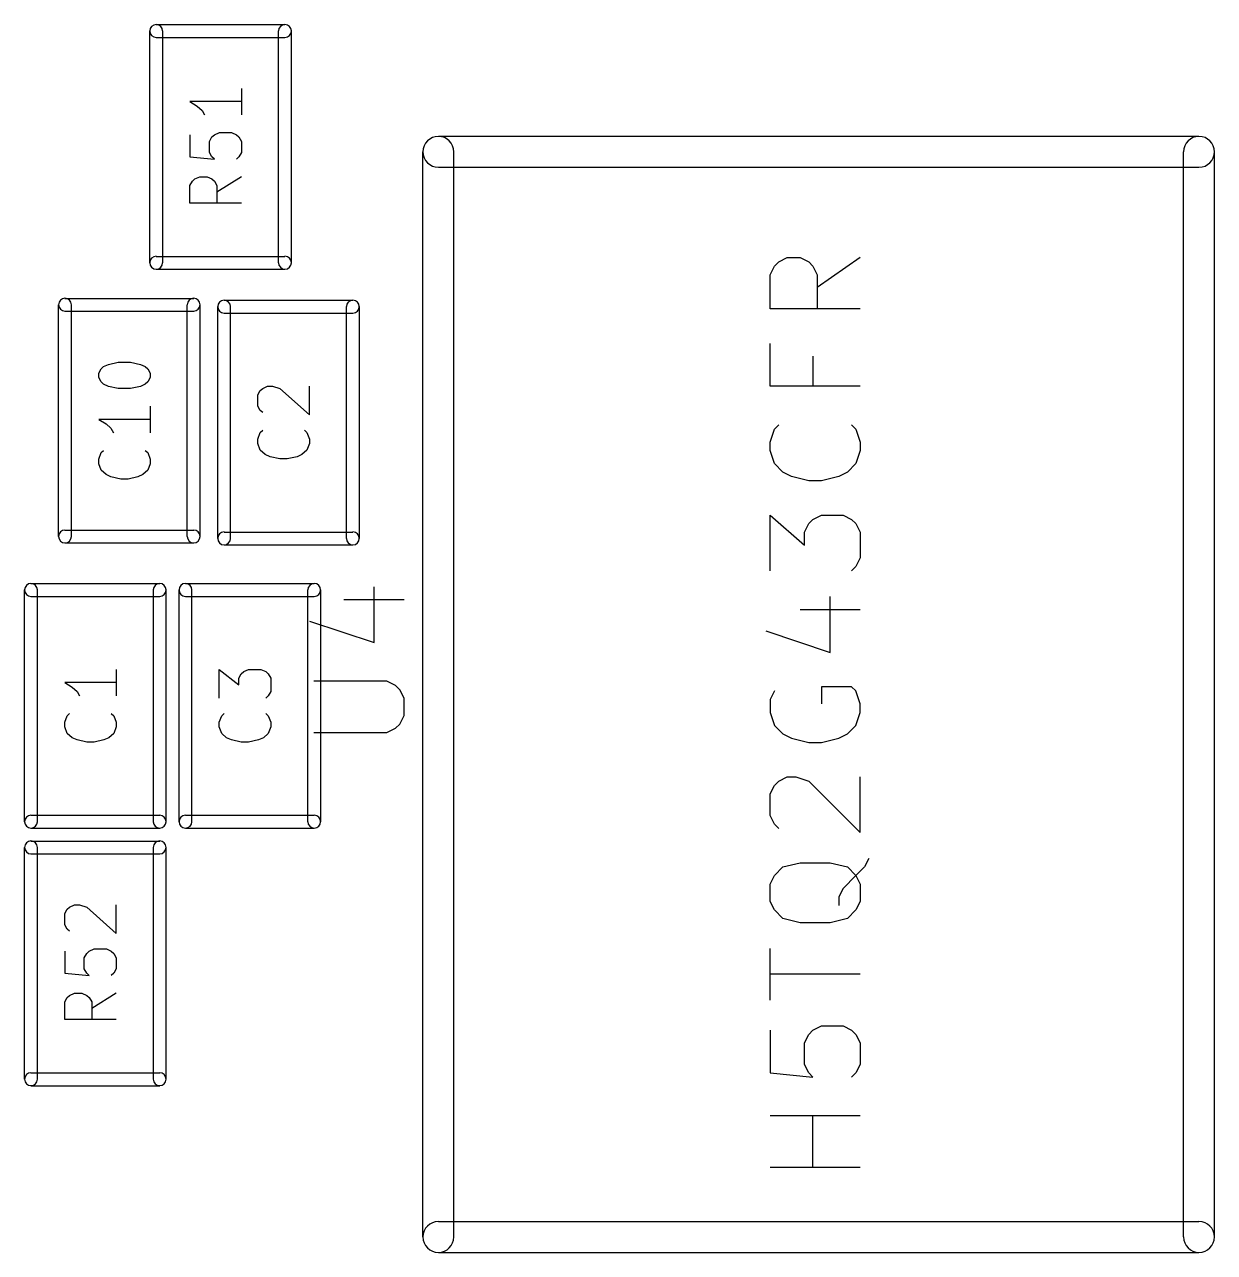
# Model space of a CAD drawing. Extents: x 51.7 to 137.6, y -122.1 to -55.4.
# Drawn here: x 112.97 to 124.7, y -122.11 to -109.99 of the extents above; entities that cross this region are included whole.
import ezdxf

# ---------------------------------------------------------------- set-up
doc = ezdxf.new("R2010")
doc.units = 0
doc.header["$MEASUREMENT"] = 0
doc.layers.add('BLACK', color=250, linetype='CONTINUOUS')

msp = doc.modelspace()

# ---------------------------------------------------------------- linework, layer by layer
at = {"layer": 'BLACK'}
for p, q in [((114.202, -112.343), (114.202, -110.057)), ((114.265, -109.994), (115.535, -109.994)), ((114.329, -112.343), (114.329, -110.057)), ((115.472, -112.343), (115.472, -110.057)), ((115.599, -112.343), (115.599, -110.057)), ((114.265, -110.121), (115.535, -110.121)), ((115.106, -110.623), (115.106, -110.884)), ((115.106, -110.754), (114.598, -110.754)), ((114.598, -110.754), (114.67, -110.797)), ((114.67, -110.797), (114.719, -110.841)), ((114.719, -110.841), (114.743, -110.884)), ((114.84, -111.08), (114.888, -111.058)), ((114.888, -111.058), (115.009, -111.058)), ((115.009, -111.058), (115.057, -111.08)), ((114.598, -111.08), (114.598, -111.298)), ((114.791, -111.146), (114.815, -111.102)), ((114.791, -111.254), (114.791, -111.146)), ((114.815, -111.102), (114.84, -111.08)), ((115.057, -111.08), (115.081, -111.102)), ((115.081, -111.102), (115.106, -111.146)), ((115.106, -111.146), (115.106, -111.254)), ((117.049, -111.096), (124.552, -111.096)), ((114.598, -111.298), (114.84, -111.32)), ((114.815, -111.298), (114.791, -111.254)), ((114.84, -111.32), (114.815, -111.298)), ((115.081, -111.298), (115.057, -111.32)), ((115.106, -111.254), (115.081, -111.298)), ((116.896, -121.952), (116.896, -111.249)), ((117.201, -121.952), (117.201, -111.249)), ((124.4, -121.952), (124.4, -111.249)), ((124.704, -121.952), (124.704, -111.249)), ((117.049, -111.401), (124.552, -111.401)), ((114.598, -111.581), (114.622, -111.537)), ((114.622, -111.537), (114.646, -111.516)), ((114.646, -111.516), (114.694, -111.494)), ((114.694, -111.494), (114.767, -111.494)), ((114.767, -111.494), (114.815, -111.516)), ((114.815, -111.516), (114.84, -111.537)), ((114.84, -111.537), (114.864, -111.581)), ((115.106, -111.494), (114.864, -111.646)), ((114.598, -111.755), (114.598, -111.581)), ((114.864, -111.581), (114.864, -111.755)), ((115.106, -111.755), (114.598, -111.755)), ((114.265, -112.28), (115.535, -112.28)), ((120.321, -112.461), (120.363, -112.376)), ((120.363, -112.376), (120.406, -112.334)), ((120.406, -112.334), (120.49, -112.291)), ((120.49, -112.291), (120.617, -112.291)), ((120.617, -112.291), (120.702, -112.334)), ((120.702, -112.334), (120.744, -112.376)), ((120.744, -112.376), (120.787, -112.461)), ((121.21, -112.291), (120.787, -112.588)), ((114.265, -112.407), (115.535, -112.407)), ((120.321, -112.799), (120.321, -112.461)), ((120.787, -112.461), (120.787, -112.799)), ((113.302, -115.043), (113.302, -112.757)), ((113.365, -112.694), (114.635, -112.694)), ((113.429, -115.043), (113.429, -112.757)), ((114.572, -115.043), (114.572, -112.757)), ((114.699, -115.043), (114.699, -112.757)), ((114.935, -112.713), (116.205, -112.713)), ((113.365, -112.821), (114.635, -112.821)), ((114.872, -115.062), (114.872, -112.776)), ((114.935, -112.84), (116.205, -112.84)), ((114.999, -115.062), (114.999, -112.776)), ((116.142, -115.062), (116.142, -112.776)), ((116.269, -115.062), (116.269, -112.776)), ((121.21, -112.799), (120.321, -112.799)), ((120.321, -113.561), (120.321, -113.138)), ((113.746, -113.367), (113.794, -113.345)), ((113.794, -113.345), (113.891, -113.323)), ((113.891, -113.323), (114.012, -113.323)), ((114.012, -113.323), (114.109, -113.345)), ((114.109, -113.345), (114.157, -113.367)), ((120.744, -113.265), (120.744, -113.561)), ((113.698, -113.432), (113.722, -113.388)), ((113.698, -113.475), (113.698, -113.432)), ((113.722, -113.519), (113.698, -113.475)), ((113.722, -113.388), (113.746, -113.367)), ((114.157, -113.367), (114.181, -113.388)), ((114.181, -113.388), (114.206, -113.432)), ((114.206, -113.475), (114.181, -113.519)), ((114.206, -113.432), (114.206, -113.475)), ((113.746, -113.541), (113.722, -113.519)), ((113.794, -113.563), (113.746, -113.541)), ((113.891, -113.584), (113.794, -113.563)), ((114.012, -113.584), (113.891, -113.584)), ((114.109, -113.563), (114.012, -113.584)), ((114.157, -113.541), (114.109, -113.563)), ((114.181, -113.519), (114.157, -113.541)), ((115.268, -113.647), (115.292, -113.603)), ((115.292, -113.603), (115.316, -113.582)), ((115.316, -113.582), (115.364, -113.56)), ((115.364, -113.56), (115.413, -113.56)), ((115.413, -113.56), (115.485, -113.582)), ((115.485, -113.582), (115.776, -113.843)), ((115.776, -113.843), (115.776, -113.56)), ((121.21, -113.561), (120.321, -113.561)), ((115.268, -113.756), (115.268, -113.647)), ((114.206, -113.758), (114.206, -114.02)), ((115.292, -113.799), (115.268, -113.756)), ((115.316, -113.821), (115.292, -113.799)), ((114.206, -113.889), (113.698, -113.889)), ((113.698, -113.889), (113.77, -113.933)), ((113.77, -113.933), (113.819, -113.976)), ((120.363, -113.985), (120.406, -113.942)), ((121.125, -113.942), (121.168, -113.985)), ((113.819, -113.976), (113.843, -114.02)), ((115.268, -114.082), (115.292, -114.017)), ((115.268, -114.126), (115.268, -114.082)), ((115.292, -114.017), (115.316, -113.995)), ((115.727, -113.995), (115.751, -114.017)), ((115.751, -114.017), (115.776, -114.082)), ((115.776, -114.082), (115.776, -114.126)), ((120.321, -114.112), (120.363, -113.985)), ((121.168, -113.985), (121.21, -114.112)), ((113.722, -114.216), (113.746, -114.194)), ((114.157, -114.194), (114.181, -114.216)), ((115.292, -114.191), (115.268, -114.126)), ((115.34, -114.235), (115.292, -114.191)), ((115.751, -114.191), (115.703, -114.235)), ((115.776, -114.126), (115.751, -114.191)), ((120.321, -114.196), (120.321, -114.112)), ((120.363, -114.323), (120.321, -114.196)), ((121.21, -114.196), (121.168, -114.323)), ((121.21, -114.112), (121.21, -114.196)), ((113.698, -114.281), (113.722, -114.216)), ((113.698, -114.325), (113.698, -114.281)), ((113.722, -114.39), (113.698, -114.325)), ((114.181, -114.216), (114.206, -114.281)), ((114.206, -114.325), (114.181, -114.39)), ((114.206, -114.281), (114.206, -114.325)), ((115.389, -114.256), (115.34, -114.235)), ((115.485, -114.278), (115.389, -114.256)), ((115.558, -114.278), (115.485, -114.278)), ((115.655, -114.256), (115.558, -114.278)), ((115.703, -114.235), (115.655, -114.256)), ((120.448, -114.408), (120.363, -114.323)), ((121.168, -114.323), (121.083, -114.408)), ((113.77, -114.433), (113.722, -114.39)), ((113.819, -114.455), (113.77, -114.433)), ((114.133, -114.433), (114.085, -114.455)), ((114.181, -114.39), (114.133, -114.433)), ((120.533, -114.45), (120.448, -114.408)), ((120.702, -114.493), (120.533, -114.45)), ((120.998, -114.45), (120.829, -114.493)), ((121.083, -114.408), (120.998, -114.45)), ((113.915, -114.477), (113.819, -114.455)), ((113.988, -114.477), (113.915, -114.477)), ((114.085, -114.455), (113.988, -114.477)), ((120.829, -114.493), (120.702, -114.493)), ((120.321, -115.382), (120.321, -114.832)), ((120.321, -114.832), (120.66, -115.128)), ((120.66, -115.001), (120.702, -114.916)), ((120.702, -114.916), (120.744, -114.874)), ((120.744, -114.874), (120.829, -114.832)), ((120.829, -114.832), (121.041, -114.832)), ((121.041, -114.832), (121.125, -114.874)), ((121.125, -114.874), (121.168, -114.916)), ((121.168, -114.916), (121.21, -115.001)), ((113.365, -114.98), (114.635, -114.98)), ((114.935, -114.999), (116.205, -114.999)), ((120.66, -115.128), (120.66, -115.001)), ((121.21, -115.001), (121.21, -115.255)), ((113.365, -115.107), (114.635, -115.107)), ((114.935, -115.126), (116.205, -115.126)), ((121.21, -115.255), (121.168, -115.34)), ((121.168, -115.34), (121.125, -115.382)), ((113.03, -115.507), (114.3, -115.507)), ((114.554, -115.507), (115.824, -115.507)), ((116.414, -116.088), (116.414, -115.538)), ((112.967, -117.856), (112.967, -115.57)), ((113.03, -115.634), (114.3, -115.634)), ((113.094, -117.856), (113.094, -115.57)), ((114.237, -117.856), (114.237, -115.57)), ((114.364, -117.856), (114.364, -115.57)), ((114.491, -117.856), (114.491, -115.57)), ((114.554, -115.634), (115.824, -115.634)), ((114.618, -117.856), (114.618, -115.57)), ((115.761, -117.856), (115.761, -115.57)), ((115.888, -117.856), (115.888, -115.57)), ((120.914, -116.186), (120.914, -115.636)), ((116.117, -115.665), (116.71, -115.665)), ((120.617, -115.763), (121.21, -115.763)), ((115.779, -115.877), (116.414, -116.088)), ((120.279, -115.975), (120.914, -116.186)), ((113.871, -116.354), (113.871, -116.615)), ((114.887, -116.637), (114.887, -116.354)), ((114.887, -116.354), (115.08, -116.506)), ((115.104, -116.397), (115.129, -116.376)), ((115.129, -116.376), (115.177, -116.354)), ((115.177, -116.354), (115.298, -116.354)), ((115.298, -116.354), (115.346, -116.376)), ((115.346, -116.376), (115.37, -116.397)), ((113.871, -116.484), (113.363, -116.484)), ((113.363, -116.484), (113.435, -116.528)), ((115.08, -116.441), (115.104, -116.397)), ((115.08, -116.506), (115.08, -116.441)), ((115.37, -116.397), (115.395, -116.441)), ((115.395, -116.441), (115.395, -116.571)), ((116.541, -116.469), (115.821, -116.469)), ((116.625, -116.512), (116.541, -116.469)), ((116.668, -116.554), (116.625, -116.512)), ((113.435, -116.528), (113.484, -116.571)), ((113.484, -116.571), (113.508, -116.615)), ((115.37, -116.615), (115.346, -116.637)), ((115.395, -116.571), (115.37, -116.615)), ((116.71, -116.639), (116.668, -116.554)), ((120.363, -116.567), (120.321, -116.652)), ((121.125, -116.525), (120.829, -116.525)), ((120.829, -116.525), (120.829, -116.694)), ((121.168, -116.567), (121.125, -116.525)), ((121.21, -116.694), (121.168, -116.567)), ((116.71, -116.808), (116.71, -116.639)), ((120.321, -116.652), (120.321, -116.779)), ((121.21, -116.779), (121.21, -116.694)), ((113.363, -116.876), (113.387, -116.811)), ((113.387, -116.811), (113.411, -116.789)), ((113.822, -116.789), (113.846, -116.811)), ((113.846, -116.811), (113.871, -116.876)), ((114.887, -116.876), (114.911, -116.811)), ((114.911, -116.811), (114.935, -116.789)), ((115.346, -116.789), (115.37, -116.811)), ((115.37, -116.811), (115.395, -116.876)), ((116.668, -116.893), (116.71, -116.808)), ((120.321, -116.779), (120.363, -116.906)), ((121.168, -116.906), (121.21, -116.779)), ((113.363, -116.92), (113.363, -116.876)), ((113.387, -116.985), (113.363, -116.92)), ((113.435, -117.029), (113.387, -116.985)), ((113.846, -116.985), (113.798, -117.029)), ((113.871, -116.92), (113.846, -116.985)), ((113.871, -116.876), (113.871, -116.92)), ((114.887, -116.92), (114.887, -116.876)), ((114.911, -116.985), (114.887, -116.92)), ((114.959, -117.029), (114.911, -116.985)), ((115.37, -116.985), (115.322, -117.029)), ((115.395, -116.92), (115.37, -116.985)), ((115.395, -116.876), (115.395, -116.92)), ((115.821, -116.977), (116.541, -116.977)), ((116.541, -116.977), (116.625, -116.935)), ((116.625, -116.935), (116.668, -116.893)), ((120.363, -116.906), (120.448, -116.991)), ((120.448, -116.991), (120.533, -117.033)), ((120.998, -117.033), (121.083, -116.991)), ((121.083, -116.991), (121.168, -116.906)), ((113.484, -117.05), (113.435, -117.029)), ((113.58, -117.072), (113.484, -117.05)), ((113.653, -117.072), (113.58, -117.072)), ((113.75, -117.05), (113.653, -117.072)), ((113.798, -117.029), (113.75, -117.05)), ((115.008, -117.05), (114.959, -117.029)), ((115.104, -117.072), (115.008, -117.05)), ((115.177, -117.072), (115.104, -117.072)), ((115.274, -117.05), (115.177, -117.072)), ((115.322, -117.029), (115.274, -117.05)), ((120.533, -117.033), (120.702, -117.075)), ((120.702, -117.075), (120.829, -117.075)), ((120.829, -117.075), (120.998, -117.033)), ((120.363, -117.499), (120.406, -117.456)), ((120.406, -117.456), (120.49, -117.414)), ((120.49, -117.414), (120.575, -117.414)), ((120.575, -117.414), (120.702, -117.456)), ((120.702, -117.456), (121.21, -117.964)), ((121.21, -117.964), (121.21, -117.414)), ((120.321, -117.583), (120.363, -117.499)), ((120.321, -117.795), (120.321, -117.583)), ((113.03, -117.793), (114.3, -117.793)), ((114.554, -117.793), (115.824, -117.793)), ((120.363, -117.88), (120.321, -117.795)), ((113.03, -117.92), (114.3, -117.92)), ((114.554, -117.92), (115.824, -117.92)), ((120.406, -117.922), (120.363, -117.88)), ((113.03, -118.047), (114.3, -118.047)), ((112.967, -120.396), (112.967, -118.11)), ((113.03, -118.174), (114.3, -118.174)), ((113.094, -120.396), (113.094, -118.11)), ((114.237, -120.396), (114.237, -118.11)), ((114.364, -120.396), (114.364, -118.11)), ((120.363, -118.388), (120.448, -118.303)), ((120.448, -118.303), (120.617, -118.261)), ((120.617, -118.261), (120.914, -118.261)), ((120.914, -118.261), (121.083, -118.303)), ((121.083, -118.303), (121.168, -118.388)), ((121.252, -118.303), (121.168, -118.388)), ((121.295, -118.218), (121.252, -118.303)), ((120.321, -118.472), (120.363, -118.388)), ((121.168, -118.388), (121.041, -118.515)), ((121.168, -118.388), (121.21, -118.472)), ((120.321, -118.642), (120.321, -118.472)), ((121.041, -118.515), (120.998, -118.599)), ((121.21, -118.472), (121.21, -118.642)), ((113.411, -118.698), (113.459, -118.676)), ((113.459, -118.676), (113.508, -118.676)), ((113.508, -118.676), (113.58, -118.698)), ((113.871, -118.959), (113.871, -118.676)), ((120.363, -118.726), (120.321, -118.642)), ((120.998, -118.599), (120.998, -118.684)), ((121.21, -118.642), (121.168, -118.726)), ((113.363, -118.763), (113.387, -118.72)), ((113.363, -118.872), (113.363, -118.763)), ((113.387, -118.72), (113.411, -118.698)), ((113.58, -118.698), (113.871, -118.959)), ((120.448, -118.811), (120.363, -118.726)), ((120.617, -118.853), (120.448, -118.811)), ((121.083, -118.811), (120.914, -118.853)), ((121.168, -118.726), (121.083, -118.811)), ((113.387, -118.916), (113.363, -118.872)), ((113.411, -118.937), (113.387, -118.916)), ((120.914, -118.853), (120.617, -118.853)), ((113.363, -119.133), (113.363, -119.351)), ((113.556, -119.199), (113.58, -119.155)), ((113.58, -119.155), (113.605, -119.133)), ((113.605, -119.133), (113.653, -119.111)), ((113.653, -119.111), (113.774, -119.111)), ((113.774, -119.111), (113.822, -119.133)), ((113.822, -119.133), (113.846, -119.155)), ((113.846, -119.155), (113.871, -119.199)), ((120.321, -119.615), (120.321, -119.107)), ((113.556, -119.307), (113.556, -119.199)), ((113.871, -119.199), (113.871, -119.307)), ((113.363, -119.351), (113.605, -119.373)), ((113.58, -119.351), (113.556, -119.307)), ((113.605, -119.373), (113.58, -119.351)), ((113.846, -119.351), (113.822, -119.373)), ((113.871, -119.307), (113.846, -119.351)), ((121.21, -119.361), (120.321, -119.361)), ((113.363, -119.634), (113.387, -119.59)), ((113.363, -119.808), (113.363, -119.634)), ((113.387, -119.59), (113.411, -119.569)), ((113.411, -119.569), (113.459, -119.547)), ((113.459, -119.547), (113.532, -119.547)), ((113.532, -119.547), (113.58, -119.569)), ((113.58, -119.569), (113.605, -119.59)), ((113.605, -119.59), (113.629, -119.634)), ((113.871, -119.547), (113.629, -119.699)), ((113.629, -119.634), (113.629, -119.808)), ((113.871, -119.808), (113.363, -119.808)), ((120.744, -119.912), (120.829, -119.869)), ((120.829, -119.869), (121.041, -119.869)), ((121.041, -119.869), (121.125, -119.912)), ((120.321, -119.912), (120.321, -120.335)), ((120.66, -120.039), (120.702, -119.954)), ((120.702, -119.954), (120.744, -119.912)), ((121.125, -119.912), (121.168, -119.954)), ((121.168, -119.954), (121.21, -120.039)), ((120.66, -120.25), (120.66, -120.039)), ((121.21, -120.039), (121.21, -120.25)), ((120.702, -120.335), (120.66, -120.25)), ((121.21, -120.25), (121.168, -120.335)), ((113.03, -120.333), (114.3, -120.333)), ((120.321, -120.335), (120.744, -120.377)), ((120.744, -120.377), (120.702, -120.335)), ((121.168, -120.335), (121.125, -120.377)), ((113.03, -120.46), (114.3, -120.46)), ((121.21, -120.758), (120.321, -120.758)), ((120.744, -121.266), (120.744, -120.758)), ((121.21, -121.266), (120.321, -121.266)), ((117.049, -121.8), (124.552, -121.8)), ((117.049, -122.105), (124.552, -122.105))]:
    msp.add_line(p, q, dxfattribs=at)
for centre, radius, start, end in [((114.265, -110.057), 0.0635, 360, 540), ((114.265, -110.057), 0.0635, 90, 270), ((115.535, -110.057), 0.0635, 360, 540), ((115.535, -110.057), 0.0635, 270, 450), ((117.049, -111.249), 0.1524, 90, 270), ((117.049, -111.249), 0.1524, 360, 540), ((124.552, -111.249), 0.1524, 360, 540), ((124.552, -111.249), 0.1524, 270, 450), ((114.265, -112.343), 0.0635, 90, 270), ((114.265, -112.343), 0.0635, 180, 360), ((115.535, -112.343), 0.0635, 180, 360), ((115.535, -112.343), 0.0635, 270, 450), ((113.365, -112.757), 0.0635, 360, 540), ((113.365, -112.757), 0.0635, 90, 270), ((114.635, -112.757), 0.0635, 360, 540), ((114.635, -112.757), 0.0635, 270, 450), ((114.935, -112.776), 0.0635, 360, 540), ((114.935, -112.776), 0.0635, 90, 270), ((116.205, -112.776), 0.0635, 360, 540), ((116.205, -112.776), 0.0635, 270, 450), ((113.365, -115.043), 0.0635, 90, 270), ((113.365, -115.043), 0.0635, 180, 360), ((114.635, -115.043), 0.0635, 180, 360), ((114.635, -115.043), 0.0635, 270, 450), ((114.935, -115.062), 0.0635, 90, 270), ((116.205, -115.062), 0.0635, 270, 450), ((114.935, -115.062), 0.0635, 180, 360), ((116.205, -115.062), 0.0635, 180, 360), ((113.03, -115.57), 0.0635, 360, 540), ((113.03, -115.57), 0.0635, 90, 270), ((114.3, -115.57), 0.0635, 360, 540), ((114.3, -115.57), 0.0635, 270, 450), ((114.554, -115.57), 0.0635, 360, 540), ((114.554, -115.57), 0.0635, 90, 270), ((115.824, -115.57), 0.0635, 360, 540), ((115.824, -115.57), 0.0635, 270, 450), ((113.03, -117.856), 0.0635, 90, 270), ((114.3, -117.856), 0.0635, 270, 450), ((114.554, -117.856), 0.0635, 90, 270), ((115.824, -117.856), 0.0635, 270, 450), ((113.03, -117.856), 0.0635, 180, 360), ((114.3, -117.856), 0.0635, 180, 360), ((114.554, -117.856), 0.0635, 180, 360), ((115.824, -117.856), 0.0635, 180, 360), ((113.03, -118.11), 0.0635, 360, 540), ((113.03, -118.11), 0.0635, 90, 270), ((114.3, -118.11), 0.0635, 360, 540), ((114.3, -118.11), 0.0635, 270, 450), ((113.03, -120.396), 0.0635, 90, 270), ((114.3, -120.396), 0.0635, 270, 450), ((113.03, -120.396), 0.0635, 180, 360), ((114.3, -120.396), 0.0635, 180, 360), ((117.049, -121.952), 0.1524, 90, 270), ((124.552, -121.952), 0.1524, 270, 450), ((117.049, -121.952), 0.1524, 180, 360), ((124.552, -121.952), 0.1524, 180, 360)]:
    msp.add_arc(centre, radius, start, end, dxfattribs=at)

doc.saveas('drawing.dxf')
